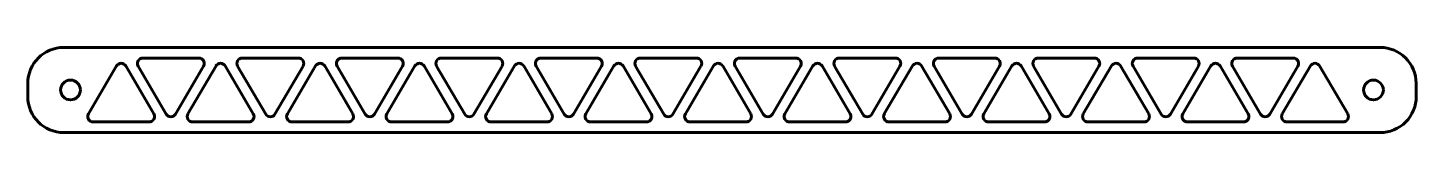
# Model space of a CAD drawing. Header units: millimetres. Extents: x -291 to -31, y 170 to 186.
import ezdxf

# ---------------------------------------------------------------- set-up
doc = ezdxf.new("R2010")
doc.units = ezdxf.units.MM
doc.linetypes.add('K5LT_BASIC', pattern=[0])
doc.layers.add('Системный слой', color=7, linetype='Continuous')

msp = doc.modelspace()

# ---------------------------------------------------------------- linework, layer by layer
at = {"layer": 'Системный слой', "color": 143, "linetype": 'K5LT_BASIC', "lineweight": 60, "true_color": 0x33acca}
for p, q in [((-283.81, 185.84), (-37.34, 185.84)), ((-279.21, 173.34), (-273.95, 182.36)), ((-272.22, 182.36), (-266.97, 173.34)), ((-264.64, 173.32), (-269.9, 182.33)), ((-269.03, 183.84), (-258.51, 183.84)), ((-257.65, 182.33), (-262.91, 173.32)), ((-260.58, 173.34), (-255.32, 182.36)), ((-253.59, 182.36), (-248.34, 173.34)), ((-246.01, 173.32), (-251.27, 182.33)), ((-250.4, 183.84), (-239.88, 183.84)), ((-239.02, 182.33), (-244.28, 173.32)), ((-241.95, 173.34), (-236.69, 182.36)), ((-234.96, 182.36), (-229.7, 173.34)), ((-227.38, 173.32), (-232.63, 182.33)), ((-231.77, 183.84), (-221.25, 183.84)), ((-220.39, 182.33), (-225.65, 173.32)), ((-223.32, 173.34), (-218.06, 182.36)), ((-216.33, 182.36), (-211.07, 173.34)), ((-208.75, 173.32), (-214, 182.33)), ((-213.14, 183.84), (-202.62, 183.84)), ((-201.76, 182.33), (-207.02, 173.32)), ((-204.69, 173.34), (-199.43, 182.36)), ((-197.7, 182.36), (-192.44, 173.34)), ((-190.11, 173.32), (-195.37, 182.33)), ((-194.51, 183.84), (-183.99, 183.84)), ((-183.13, 182.33), (-188.39, 173.32)), ((-186.06, 173.34), (-180.8, 182.36)), ((-179.07, 182.36), (-173.81, 173.34)), ((-171.48, 173.32), (-176.74, 182.33)), ((-175.88, 183.84), (-165.36, 183.84)), ((-164.5, 182.33), (-169.76, 173.32)), ((-167.43, 173.34), (-162.17, 182.36)), ((-160.44, 182.36), (-155.18, 173.34)), ((-152.85, 173.32), (-158.11, 182.33)), ((-157.25, 183.84), (-146.73, 183.84)), ((-145.87, 182.33), (-151.13, 173.32)), ((-148.8, 173.34), (-143.54, 182.36)), ((-141.81, 182.36), (-136.55, 173.34)), ((-134.22, 173.32), (-139.48, 182.33)), ((-138.62, 183.84), (-128.1, 183.84)), ((-127.24, 182.33), (-132.5, 173.32)), ((-130.17, 173.34), (-124.91, 182.36)), ((-123.18, 182.36), (-117.92, 173.34)), ((-115.59, 173.32), (-120.85, 182.33)), ((-119.99, 183.84), (-109.47, 183.84)), ((-108.61, 182.33), (-113.87, 173.32)), ((-111.54, 173.34), (-106.28, 182.36)), ((-104.55, 182.36), (-99.29, 173.34)), ((-96.96, 173.32), (-102.22, 182.33)), ((-101.36, 183.84), (-90.84, 183.84)), ((-89.98, 182.33), (-95.24, 173.32)), ((-92.91, 173.34), (-87.65, 182.36)), ((-85.92, 182.36), (-80.66, 173.34)), ((-78.33, 173.32), (-83.59, 182.33)), ((-82.73, 183.84), (-72.21, 183.84)), ((-71.35, 182.33), (-76.6, 173.32)), ((-74.28, 173.34), (-69.02, 182.36)), ((-67.29, 182.36), (-62.03, 173.34)), ((-59.7, 173.32), (-64.96, 182.33)), ((-64.1, 183.84), (-53.58, 183.84)), ((-52.72, 182.33), (-57.97, 173.32)), ((-55.65, 173.34), (-50.39, 182.36)), ((-48.66, 182.36), (-43.4, 173.34)), ((-290.57, 179.07), (-290.57, 176.6)), ((-30.56, 176.63), (-30.57, 179.1)), ((-267.83, 171.84), (-278.35, 171.84)), ((-249.2, 171.84), (-259.72, 171.84)), ((-230.57, 171.84), (-241.09, 171.84)), ((-211.94, 171.84), (-222.46, 171.84)), ((-193.31, 171.84), (-203.83, 171.84)), ((-174.68, 171.84), (-185.2, 171.84)), ((-156.05, 171.84), (-166.56, 171.84)), ((-137.42, 171.84), (-147.93, 171.84)), ((-118.79, 171.84), (-129.3, 171.84)), ((-100.16, 171.84), (-110.67, 171.84)), ((-81.53, 171.84), (-92.04, 171.84)), ((-62.89, 171.84), (-73.41, 171.84)), ((-44.26, 171.84), (-54.78, 171.84)), ((-283.81, 169.84), (-37.33, 169.84))]:
    msp.add_line(p, q, dxfattribs=at)
for centre in [(-282.57, 177.84), (-38.57, 177.84)]:
    msp.add_circle(centre, 1.85, dxfattribs=at)
for centre, radius, start, end in [((-283.81, 179.07), 6.76, 90, 180), ((-37.34, 179.07), 6.76, 0.2412, 90), ((-273.09, 181.85), 1, 30.2564, 149.7436), ((-269.03, 182.84), 1, 90, 210.2564), ((-258.51, 182.84), 1, 329.7436, 90), ((-254.46, 181.85), 1, 30.2564, 149.7436), ((-250.4, 182.84), 1, 90, 210.2564), ((-239.88, 182.84), 1, 329.7436, 90), ((-235.83, 181.85), 1, 30.2564, 149.7436), ((-231.77, 182.84), 1, 90, 210.2564), ((-221.25, 182.84), 1, 329.7436, 90), ((-217.2, 181.85), 1, 30.2564, 149.7436), ((-213.14, 182.84), 1, 90, 210.2564), ((-202.62, 182.84), 1, 329.7436, 90), ((-198.57, 181.85), 1, 30.2564, 149.7436), ((-194.51, 182.84), 1, 90, 210.2564), ((-183.99, 182.84), 1, 329.7436, 90), ((-179.94, 181.85), 1, 30.2564, 149.7436), ((-175.88, 182.84), 1, 90, 210.2564), ((-165.36, 182.84), 1, 329.7436, 90), ((-161.31, 181.85), 1, 30.2564, 149.7436), ((-157.25, 182.84), 1, 90, 210.2564), ((-146.73, 182.84), 1, 329.7436, 90), ((-142.68, 181.85), 1, 30.2564, 149.7436), ((-138.62, 182.84), 1, 90, 210.2564), ((-128.1, 182.84), 1, 329.7436, 90), ((-124.04, 181.85), 1, 30.2564, 149.7436), ((-119.99, 182.84), 1, 90, 210.2564), ((-109.47, 182.84), 1, 329.7436, 90), ((-105.41, 181.85), 1, 30.2564, 149.7436), ((-101.36, 182.84), 1, 90, 210.2564), ((-90.84, 182.84), 1, 329.7436, 90), ((-86.78, 181.85), 1, 30.2564, 149.7436), ((-82.73, 182.84), 1, 90, 210.2564), ((-72.21, 182.84), 1, 329.7436, 90), ((-68.15, 181.85), 1, 30.2564, 149.7436), ((-64.1, 182.84), 1, 90, 210.2564), ((-53.58, 182.84), 1, 329.7436, 90), ((-49.52, 181.85), 1, 30.2564, 149.7436), ((-283.81, 176.6), 6.76, 180, 270), ((-37.33, 176.6), 6.76, 270, 0.2412), ((-278.35, 172.84), 1, 149.7436, 270), ((-267.83, 172.84), 1, 270, 30.2564), ((-263.77, 173.82), 1, 210.2564, 329.7436), ((-259.72, 172.84), 1, 149.7436, 270), ((-249.2, 172.84), 1, 270, 30.2564), ((-245.14, 173.82), 1, 210.2564, 329.7436), ((-241.09, 172.84), 1, 149.7436, 270), ((-230.57, 172.84), 1, 270, 30.2564), ((-226.51, 173.82), 1, 210.2564, 329.7436), ((-222.46, 172.84), 1, 149.7436, 270), ((-211.94, 172.84), 1, 270, 30.2564), ((-207.88, 173.82), 1, 210.2564, 329.7436), ((-203.83, 172.84), 1, 149.7436, 270), ((-193.31, 172.84), 1, 270, 30.2564), ((-189.25, 173.82), 1, 210.2564, 329.7436), ((-185.2, 172.84), 1, 149.7436, 270), ((-174.68, 172.84), 1, 270, 30.2564), ((-170.62, 173.82), 1, 210.2564, 329.7436), ((-166.56, 172.84), 1, 149.7436, 270), ((-156.05, 172.84), 1, 270, 30.2564), ((-151.99, 173.82), 1, 210.2564, 329.7436), ((-147.93, 172.84), 1, 149.7436, 270), ((-137.42, 172.84), 1, 270, 30.2564), ((-133.36, 173.82), 1, 210.2564, 329.7436), ((-129.3, 172.84), 1, 149.7436, 270), ((-118.79, 172.84), 1, 270, 30.2564), ((-114.73, 173.82), 1, 210.2564, 329.7436), ((-110.67, 172.84), 1, 149.7436, 270), ((-100.16, 172.84), 1, 270, 30.2564), ((-96.1, 173.82), 1, 210.2564, 329.7436), ((-92.04, 172.84), 1, 149.7436, 270), ((-81.53, 172.84), 1, 270, 30.2564), ((-77.47, 173.82), 1, 210.2564, 329.7436), ((-73.41, 172.84), 1, 149.7436, 270), ((-62.89, 172.84), 1, 270, 30.2564), ((-58.84, 173.82), 1, 210.2564, 329.7436), ((-54.78, 172.84), 1, 149.7436, 270), ((-44.26, 172.84), 1, 270, 30.2564)]:
    msp.add_arc(centre, radius, start, end, dxfattribs=at)

doc.saveas('drawing.dxf')
